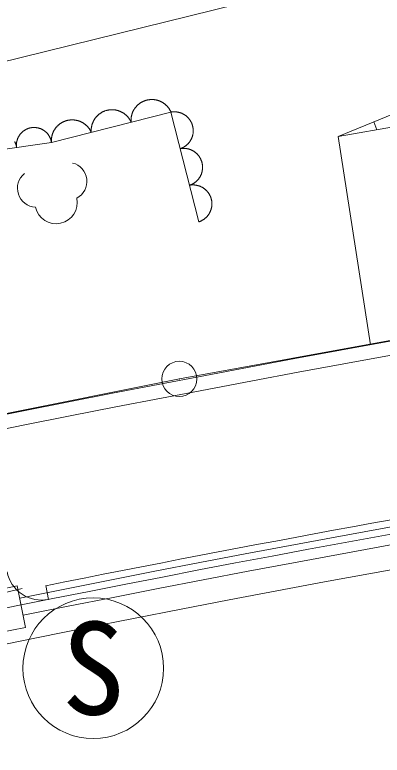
# Model space of a CAD drawing. Units: millimetres, scale not verified. Extents: x 40000 to 680000, y 20000 to 380000.
# Drawn here: x 165918 to 171144, y 301788 to 312316 of the extents above; entities that cross this region are included whole.
import ezdxf
from ezdxf.enums import TextEntityAlignment as Align

# ---------------------------------------------------------------- set-up
doc = ezdxf.new("R2010")
doc.units = ezdxf.units.MM
doc.header["$LTSCALE"] = 1000
doc.header["$PDMODE"] = 32
doc.header["$PDSIZE"] = 500
for name, color, linetype, lineweight in [('M-BGD', 7, 'Continuous', 13), ('M-BMK-ROW', 30, 'Continuous', 13), ('M-STR-HTXT', 7, 'Continuous', 13), ('M-STR-STRC', 7, 'Continuous', 13)]:
    doc.layers.add(name, color=color, linetype=linetype, lineweight=lineweight)
doc.styles.add('ＭＳ ゴシック', font='')
doc.styles.get('ＭＳ ゴシック').set_extended_font_data('MS Gothic')

msp = doc.modelspace()

# ---------------------------------------------------------------- linework, layer by layer
at = {"layer": 'M-BGD'}
for p, q in [((175654, 314090), (165072, 311480)), ((174607, 312273), (170518, 310585)), ((174754, 311324), (170518, 310585)), ((168140, 310932), (166440, 310498)), ((168538, 309373), (168140, 310932)), ((171066, 310681), (171027, 310795)), ((170977, 307624), (170518, 310585)), ((166440, 310498), (164457, 310224)), ((165266, 304055), (165953, 304194)), ((166072, 303606), (165953, 304194)), ((166358, 304199), (166397, 304002)), ((166023, 304156), (155460, 301804)), ((165386, 303467), (166072, 303606))]:
    msp.add_line(p, q, dxfattribs=at)
for points in [[(168140, 310932), (168138, 310937), (168136, 310942), (168133, 310946), (168131, 310951), (168129, 310956), (168126, 310960), (168124, 310965), (168121, 310969), (168118, 310974), (168115, 310978), (168112, 310982), (168109, 310987), (168106, 310991), (168103, 310995), (168100, 310999), (168097, 311003), (168093, 311007), (168090, 311011), (168087, 311015), (168083, 311019), (168079, 311022), (168076, 311026), (168072, 311030), (168068, 311033), (168064, 311037), (168060, 311040), (168056, 311044), (168052, 311047), (168048, 311050), (168044, 311053), (168040, 311056), (168036, 311059), (168031, 311062), (168027, 311065), (168023, 311068), (168018, 311070), (168014, 311073), (168009, 311076), (168005, 311078), (168000, 311080), (167995, 311083), (167990, 311085), (167986, 311087), (167981, 311089), (167976, 311091), (167971, 311093), (167966, 311095), (167961, 311096), (167956, 311098), (167952, 311099), (167947, 311101), (167941, 311102), (167936, 311103), (167931, 311105), (167926, 311106), (167921, 311107), (167916, 311107), (167911, 311108), (167906, 311109), (167901, 311110), (167895, 311110), (167890, 311111), (167885, 311111), (167880, 311111), (167875, 311111), (167869, 311111), (167864, 311111), (167859, 311111), (167854, 311111), (167849, 311111), (167843, 311110), (167838, 311110), (167833, 311109), (167828, 311109), (167823, 311108), (167818, 311107), (167813, 311106), (167807, 311105), (167802, 311104), (167797, 311103), (167792, 311102), (167787, 311100), (167782, 311099), (167777, 311097), (167772, 311096), (167767, 311094), (167763, 311092), (167758, 311090), (167753, 311088), (167748, 311086), (167743, 311084), (167739, 311082), (167734, 311079), (167729, 311077), (167725, 311074), (167720, 311072), (167716, 311069), (167711, 311067), (167707, 311064), (167703, 311061), (167698, 311058), (167694, 311055), (167690, 311052), (167686, 311049), (167682, 311045), (167678, 311042), (167674, 311039), (167670, 311035), (167666, 311032), (167662, 311028), (167659, 311025), (167655, 311021), (167651, 311017), (167648, 311013), (167644, 311009), (167641, 311005), (167638, 311001), (167634, 310997), (167631, 310993), (167628, 310989), (167625, 310985), (167622, 310980), (167619, 310976), (167617, 310972), (167614, 310967), (167611, 310963), (167609, 310958), (167606, 310954), (167604, 310949), (167602, 310944), (167599, 310940), (167597, 310935), (167595, 310930), (167593, 310925), (167591, 310921), (167589, 310916), (167588, 310911), (167586, 310906), (167585, 310901), (167583, 310896), (167582, 310891), (167580, 310886), (167579, 310881), (167578, 310876), (167577, 310871), (167576, 310865), (167575, 310860), (167575, 310855), (167574, 310850), (167573, 310845), (167573, 310840), (167573, 310834), (167572, 310829), (167572, 310824), (167572, 310819), (167572, 310814), (167572, 310808), (167572, 310803), (167572, 310798), (167573, 310793), (167573, 310788)], [(167573, 310788), (167571, 310792), (167569, 310797), (167567, 310802), (167564, 310806), (167562, 310811), (167559, 310816), (167557, 310820), (167554, 310825), (167551, 310829), (167549, 310833), (167546, 310838), (167543, 310842), (167540, 310846), (167537, 310850), (167533, 310854), (167530, 310859), (167527, 310863), (167523, 310866), (167520, 310870), (167516, 310874), (167513, 310878), (167509, 310882), (167505, 310885), (167502, 310889), (167498, 310892), (167494, 310896), (167490, 310899), (167486, 310902), (167482, 310905), (167478, 310909), (167473, 310912), (167469, 310915), (167465, 310918), (167460, 310920), (167456, 310923), (167452, 310926), (167447, 310928), (167442, 310931), (167438, 310933), (167433, 310936), (167429, 310938), (167424, 310940), (167419, 310942), (167414, 310944), (167409, 310946), (167405, 310948), (167400, 310950), (167395, 310952), (167390, 310953), (167385, 310955), (167380, 310956), (167375, 310957), (167370, 310959), (167365, 310960), (167360, 310961), (167355, 310962), (167349, 310963), (167344, 310964), (167339, 310964), (167334, 310965), (167329, 310965), (167324, 310966), (167318, 310966), (167313, 310967), (167308, 310967), (167303, 310967), (167298, 310967), (167292, 310967), (167287, 310966), (167282, 310966), (167277, 310966), (167272, 310965), (167266, 310965), (167261, 310964), (167256, 310963), (167251, 310962), (167246, 310962), (167241, 310961), (167236, 310959), (167231, 310958), (167226, 310957), (167221, 310956), (167216, 310954), (167211, 310953), (167206, 310951), (167201, 310949), (167196, 310947), (167191, 310945), (167186, 310943), (167182, 310941), (167177, 310939), (167172, 310937), (167167, 310935), (167163, 310932), (167158, 310930), (167154, 310927), (167149, 310925), (167145, 310922), (167140, 310919), (167136, 310916), (167132, 310913), (167127, 310910), (167123, 310907), (167119, 310904), (167115, 310901), (167111, 310898), (167107, 310894), (167103, 310891), (167099, 310887), (167096, 310884), (167092, 310880), (167088, 310876), (167085, 310872), (167081, 310869), (167078, 310865), (167074, 310861), (167071, 310857), (167068, 310853), (167065, 310849), (167062, 310844), (167059, 310840), (167056, 310836), (167053, 310831), (167050, 310827), (167047, 310823), (167045, 310818), (167042, 310814), (167040, 310809), (167037, 310804), (167035, 310800), (167033, 310795), (167031, 310790), (167029, 310786), (167027, 310781), (167025, 310776), (167023, 310771), (167021, 310766), (167019, 310761), (167018, 310756), (167016, 310751), (167015, 310746), (167014, 310741), (167013, 310736), (167012, 310731), (167011, 310726), (167010, 310721), (167009, 310716), (167008, 310711), (167007, 310705), (167007, 310700), (167006, 310695), (167006, 310690), (167006, 310685), (167005, 310679), (167005, 310674), (167005, 310669), (167005, 310664), (167006, 310659), (167006, 310653), (167006, 310648), (167007, 310643)], [(168273, 310412), (168277, 310414), (168282, 310416), (168286, 310417), (168290, 310419), (168295, 310421), (168299, 310423), (168303, 310425), (168308, 310427), (168312, 310429), (168316, 310431), (168320, 310434), (168324, 310436), (168328, 310438), (168332, 310441), (168336, 310443), (168340, 310446), (168344, 310449), (168348, 310452), (168352, 310455), (168356, 310457), (168359, 310460), (168363, 310463), (168366, 310467), (168370, 310470), (168373, 310473), (168377, 310476), (168380, 310480), (168384, 310483), (168387, 310487), (168390, 310490), (168393, 310494), (168396, 310497), (168399, 310501), (168402, 310505), (168405, 310509), (168408, 310512), (168410, 310516), (168413, 310520), (168415, 310524), (168418, 310528), (168420, 310532), (168423, 310537), (168425, 310541), (168427, 310545), (168429, 310549), (168431, 310553), (168433, 310558), (168435, 310562), (168437, 310567), (168439, 310571), (168440, 310575), (168442, 310580), (168444, 310584), (168445, 310589), (168446, 310593), (168448, 310598), (168449, 310603), (168450, 310607), (168451, 310612), (168452, 310617), (168453, 310621), (168454, 310626), (168454, 310631), (168455, 310635), (168455, 310640), (168456, 310645), (168456, 310649), (168456, 310654), (168457, 310659), (168457, 310664), (168457, 310668), (168457, 310673), (168457, 310678), (168456, 310683), (168456, 310687), (168456, 310692), (168455, 310697), (168455, 310702), (168454, 310706), (168453, 310711), (168453, 310716), (168452, 310720), (168451, 310725), (168450, 310730), (168448, 310734), (168447, 310739), (168446, 310743), (168445, 310748), (168443, 310752), (168442, 310757), (168440, 310761), (168438, 310766), (168437, 310770), (168435, 310775), (168433, 310779), (168431, 310783), (168429, 310787), (168427, 310792), (168424, 310796), (168422, 310800), (168420, 310804), (168417, 310808), (168415, 310812), (168412, 310816), (168409, 310820), (168407, 310824), (168404, 310828), (168401, 310832), (168398, 310835), (168395, 310839), (168392, 310843), (168389, 310846), (168386, 310850), (168382, 310853), (168379, 310857), (168376, 310860), (168372, 310863), (168369, 310867), (168365, 310870), (168362, 310873), (168358, 310876), (168354, 310879), (168351, 310882), (168347, 310885), (168343, 310887), (168339, 310890), (168335, 310893), (168331, 310895), (168327, 310898), (168323, 310900), (168319, 310903), (168315, 310905), (168311, 310907), (168306, 310909), (168302, 310911), (168298, 310913), (168293, 310915), (168289, 310917), (168285, 310919), (168280, 310920), (168276, 310922), (168271, 310923), (168267, 310925), (168262, 310926), (168258, 310927), (168253, 310929), (168248, 310930), (168244, 310931), (168239, 310932), (168234, 310933), (168230, 310933), (168225, 310934), (168220, 310935), (168216, 310935), (168211, 310936), (168206, 310936), (168201, 310936), (168197, 310936), (168192, 310937), (168187, 310937), (168182, 310937), (168178, 310936), (168173, 310936), (168168, 310936), (168163, 310935), (168159, 310935), (168154, 310934), (168149, 310934), (168145, 310933), (168140, 310932)], [(167007, 310643), (167005, 310648), (167002, 310653), (167000, 310657), (166998, 310662), (166995, 310666), (166993, 310671), (166990, 310676), (166988, 310680), (166985, 310684), (166982, 310689), (166979, 310693), (166976, 310697), (166973, 310702), (166970, 310706), (166967, 310710), (166964, 310714), (166960, 310718), (166957, 310722), (166953, 310726), (166950, 310730), (166946, 310733), (166943, 310737), (166939, 310741), (166935, 310744), (166931, 310748), (166927, 310751), (166923, 310754), (166919, 310758), (166915, 310761), (166911, 310764), (166907, 310767), (166902, 310770), (166898, 310773), (166894, 310776), (166889, 310779), (166885, 310781), (166880, 310784), (166876, 310786), (166871, 310789), (166867, 310791), (166862, 310793), (166857, 310796), (166852, 310798), (166848, 310800), (166843, 310802), (166838, 310804), (166833, 310805), (166828, 310807), (166823, 310809), (166818, 310810), (166813, 310812), (166808, 310813), (166803, 310814), (166798, 310815), (166793, 310816), (166788, 310817), (166783, 310818), (166778, 310819), (166772, 310820), (166767, 310820), (166762, 310821), (166757, 310821), (166752, 310822), (166747, 310822), (166741, 310822), (166736, 310822), (166731, 310822), (166726, 310822), (166721, 310822), (166715, 310822), (166710, 310821), (166705, 310821), (166700, 310820), (166695, 310819), (166690, 310819), (166684, 310818), (166679, 310817), (166674, 310816), (166669, 310815), (166664, 310814), (166659, 310812), (166654, 310811), (166649, 310809), (166644, 310808), (166639, 310806), (166634, 310805), (166629, 310803), (166624, 310801), (166620, 310799), (166615, 310797), (166610, 310795), (166605, 310792), (166601, 310790), (166596, 310788), (166592, 310785), (166587, 310783), (166583, 310780), (166578, 310777), (166574, 310775), (166569, 310772), (166565, 310769), (166561, 310766), (166557, 310763), (166553, 310759), (166548, 310756), (166544, 310753), (166541, 310750), (166537, 310746), (166533, 310743), (166529, 310739), (166525, 310735), (166522, 310732), (166518, 310728), (166515, 310724), (166511, 310720), (166508, 310716), (166504, 310712), (166501, 310708), (166498, 310704), (166495, 310700), (166492, 310696), (166489, 310691), (166486, 310687), (166483, 310682), (166481, 310678), (166478, 310674), (166475, 310669), (166473, 310664), (166471, 310660), (166468, 310655), (166466, 310650), (166464, 310646), (166462, 310641), (166460, 310636), (166458, 310631), (166456, 310626), (166455, 310622), (166453, 310617), (166451, 310612), (166450, 310607), (166449, 310602), (166447, 310597), (166446, 310591), (166445, 310586), (166444, 310581), (166443, 310576), (166442, 310571), (166441, 310566), (166441, 310561), (166440, 310556), (166440, 310550), (166439, 310545), (166439, 310540), (166439, 310535), (166439, 310530), (166439, 310524), (166439, 310519), (166439, 310514), (166439, 310509), (166440, 310504), (166440, 310498)], [(166440, 310498), (166439, 310503), (166439, 310507), (166438, 310511), (166437, 310516), (166436, 310520), (166435, 310524), (166434, 310529), (166433, 310533), (166431, 310537), (166430, 310541), (166429, 310546), (166427, 310550), (166426, 310554), (166424, 310558), (166422, 310562), (166421, 310566), (166419, 310570), (166417, 310574), (166415, 310578), (166413, 310582), (166411, 310586), (166409, 310590), (166406, 310593), (166404, 310597), (166402, 310601), (166399, 310605), (166397, 310608), (166394, 310612), (166391, 310615), (166389, 310619), (166386, 310622), (166383, 310626), (166380, 310629), (166377, 310632), (166374, 310636), (166371, 310639), (166368, 310642), (166365, 310645), (166362, 310648), (166358, 310651), (166355, 310654), (166352, 310657), (166348, 310659), (166345, 310662), (166341, 310665), (166338, 310667), (166334, 310670), (166330, 310672), (166327, 310675), (166323, 310677), (166319, 310679), (166315, 310682), (166312, 310684), (166308, 310686), (166304, 310688), (166300, 310690), (166296, 310692), (166292, 310693), (166288, 310695), (166284, 310697), (166279, 310698), (166275, 310700), (166271, 310701), (166267, 310703), (166263, 310704), (166258, 310705), (166254, 310706), (166250, 310707), (166246, 310708), (166241, 310709), (166237, 310710), (166233, 310711), (166228, 310711), (166224, 310712), (166219, 310713), (166215, 310713), (166211, 310713), (166206, 310714), (166202, 310714), (166197, 310714), (166193, 310714), (166189, 310714), (166184, 310714), (166180, 310714), (166175, 310714), (166171, 310713), (166167, 310713), (166162, 310712), (166158, 310712), (166154, 310711), (166149, 310710), (166145, 310710), (166140, 310709), (166136, 310708), (166132, 310707), (166128, 310706), (166123, 310704), (166119, 310703), (166115, 310702), (166111, 310700), (166107, 310699), (166102, 310697), (166098, 310696), (166094, 310694), (166090, 310692), (166086, 310691), (166082, 310689), (166078, 310687), (166074, 310685), (166070, 310682), (166067, 310680), (166063, 310678), (166059, 310676), (166055, 310673), (166052, 310671), (166048, 310668), (166044, 310666), (166041, 310663), (166037, 310660), (166034, 310658), (166031, 310655), (166027, 310652), (166024, 310649), (166021, 310646), (166018, 310643), (166014, 310640), (166011, 310637), (166008, 310634), (166005, 310630), (166002, 310627), (166000, 310624), (165997, 310620), (165994, 310617), (165991, 310613), (165989, 310610), (165986, 310606), (165984, 310602), (165981, 310599), (165979, 310595), (165977, 310591), (165975, 310587), (165972, 310583), (165970, 310580), (165968, 310576), (165966, 310572), (165965, 310568), (165963, 310564), (165961, 310560), (165959, 310555), (165958, 310551), (165956, 310547), (165955, 310543), (165953, 310539), (165952, 310535), (165951, 310530), (165950, 310526), (165949, 310522), (165948, 310518), (165947, 310513), (165946, 310509), (165945, 310505), (165945, 310500), (165944, 310496), (165943, 310491), (165943, 310487), (165943, 310483), (165942, 310478), (165942, 310474), (165942, 310469), (165942, 310465), (165942, 310461), (165942, 310456), (165942, 310452), (165943, 310447), (165943, 310443), (165943, 310439), (165944, 310434), (165944, 310430)], [(165944, 310430), (165944, 310434), (165943, 310438), (165942, 310443), (165941, 310447), (165940, 310451), (165939, 310456), (165938, 310460), (165937, 310464), (165936, 310468), (165934, 310473), (165933, 310477), (165932, 310481), (165930, 310485), (165928, 310489), (165927, 310493), (165925, 310497), (165923, 310501), (165921, 310505), (165919, 310509), (165917, 310513)], [(168405, 309893), (168410, 309894), (168414, 309896), (168419, 309897), (168423, 309899), (168427, 309901), (168432, 309903), (168436, 309905), (168440, 309907), (168445, 309909), (168449, 309911), (168453, 309914), (168457, 309916), (168461, 309919), (168465, 309921), (168469, 309924), (168473, 309926), (168477, 309929), (168481, 309932), (168485, 309935), (168488, 309938), (168492, 309941), (168496, 309944), (168499, 309947), (168503, 309950), (168506, 309953), (168510, 309956), (168513, 309960), (168516, 309963), (168519, 309967), (168523, 309970), (168526, 309974), (168529, 309978), (168532, 309981), (168535, 309985), (168537, 309989), (168540, 309993), (168543, 309997), (168546, 310001), (168548, 310004), (168551, 310009), (168553, 310013), (168555, 310017), (168558, 310021), (168560, 310025), (168562, 310029), (168564, 310034), (168566, 310038), (168568, 310042), (168570, 310047), (168572, 310051), (168573, 310056), (168575, 310060), (168576, 310065), (168578, 310069), (168579, 310074), (168580, 310078), (168582, 310083), (168583, 310087), (168584, 310092), (168585, 310097), (168585, 310101), (168586, 310106), (168587, 310111), (168588, 310115), (168588, 310120), (168589, 310125), (168589, 310130), (168589, 310134), (168589, 310139), (168589, 310144), (168589, 310149), (168589, 310153), (168589, 310158), (168589, 310163), (168589, 310168), (168588, 310172), (168588, 310177), (168587, 310182), (168587, 310186), (168586, 310191), (168585, 310196), (168584, 310200), (168583, 310205), (168582, 310210), (168581, 310214), (168580, 310219), (168579, 310223), (168577, 310228), (168576, 310233), (168574, 310237), (168573, 310241), (168571, 310246), (168569, 310250), (168567, 310255), (168565, 310259), (168563, 310263), (168561, 310268), (168559, 310272), (168557, 310276), (168555, 310280), (168552, 310284), (168550, 310288), (168547, 310292), (168545, 310296), (168542, 310300), (168539, 310304), (168537, 310308), (168534, 310312), (168531, 310316), (168528, 310319), (168525, 310323), (168522, 310326), (168518, 310330), (168515, 310333), (168512, 310337), (168508, 310340), (168505, 310343), (168502, 310347), (168498, 310350), (168494, 310353), (168491, 310356), (168487, 310359), (168483, 310362), (168480, 310365), (168476, 310367), (168472, 310370), (168468, 310373), (168464, 310375), (168460, 310378), (168456, 310380), (168452, 310383), (168447, 310385), (168443, 310387), (168439, 310389), (168435, 310391), (168430, 310393), (168426, 310395), (168422, 310397), (168417, 310399), (168413, 310400), (168408, 310402), (168404, 310404), (168399, 310405), (168395, 310406), (168390, 310408), (168386, 310409), (168381, 310410), (168376, 310411), (168372, 310412), (168367, 310413), (168362, 310413), (168358, 310414), (168353, 310415), (168348, 310415), (168343, 310416), (168339, 310416), (168334, 310416), (168329, 310417), (168325, 310417), (168320, 310417), (168315, 310417), (168310, 310417), (168306, 310416), (168301, 310416), (168296, 310416), (168291, 310415), (168287, 310415), (168282, 310414), (168277, 310413), (168273, 310412)], [(168538, 309373), (168542, 309374), (168547, 309376), (168551, 309378), (168556, 309379), (168560, 309381), (168564, 309383), (168569, 309385), (168573, 309387), (168577, 309389), (168581, 309392), (168586, 309394), (168590, 309396), (168594, 309399), (168598, 309401), (168602, 309404), (168606, 309406), (168610, 309409), (168613, 309412), (168617, 309415), (168621, 309418), (168625, 309421), (168628, 309424), (168632, 309427), (168635, 309430), (168639, 309433), (168642, 309437), (168646, 309440), (168649, 309443), (168652, 309447), (168655, 309450), (168658, 309454), (168661, 309458), (168664, 309461), (168667, 309465), (168670, 309469), (168673, 309473), (168676, 309477), (168678, 309481), (168681, 309485), (168683, 309489), (168686, 309493), (168688, 309497), (168690, 309501), (168693, 309505), (168695, 309510), (168697, 309514), (168699, 309518), (168701, 309522), (168702, 309527), (168704, 309531), (168706, 309536), (168707, 309540), (168709, 309545), (168710, 309549), (168712, 309554), (168713, 309558), (168714, 309563), (168715, 309568), (168716, 309572), (168717, 309577), (168718, 309581), (168719, 309586), (168720, 309591), (168720, 309596), (168721, 309600), (168721, 309605), (168722, 309610), (168722, 309614), (168722, 309619), (168722, 309624), (168722, 309629), (168722, 309633), (168722, 309638), (168722, 309643), (168721, 309648), (168721, 309652), (168721, 309657), (168720, 309662), (168719, 309667), (168719, 309671), (168718, 309676), (168717, 309681), (168716, 309685), (168715, 309690), (168714, 309694), (168713, 309699), (168711, 309704), (168710, 309708), (168708, 309713), (168707, 309717), (168705, 309722), (168704, 309726), (168702, 309730), (168700, 309735), (168698, 309739), (168696, 309744), (168694, 309748), (168692, 309752), (168690, 309756), (168687, 309760), (168685, 309764), (168683, 309769), (168680, 309773), (168677, 309777), (168675, 309780), (168672, 309784), (168669, 309788), (168666, 309792), (168663, 309796), (168660, 309799), (168657, 309803), (168654, 309807), (168651, 309810), (168648, 309814), (168645, 309817), (168641, 309820), (168638, 309824), (168634, 309827), (168631, 309830), (168627, 309833), (168623, 309836), (168620, 309839), (168616, 309842), (168612, 309845), (168608, 309848), (168604, 309850), (168601, 309853), (168597, 309856), (168592, 309858), (168588, 309860), (168584, 309863), (168580, 309865), (168576, 309867), (168572, 309869), (168567, 309871), (168563, 309873), (168559, 309875), (168554, 309877), (168550, 309879), (168545, 309881), (168541, 309882), (168537, 309884), (168532, 309885), (168527, 309886), (168523, 309888), (168518, 309889), (168514, 309890), (168509, 309891), (168504, 309892), (168500, 309893), (168495, 309894), (168490, 309894), (168486, 309895), (168481, 309895), (168476, 309896), (168471, 309896), (168467, 309897), (168462, 309897), (168457, 309897), (168452, 309897), (168448, 309897), (168443, 309897), (168438, 309896), (168433, 309896), (168429, 309896), (168424, 309895), (168419, 309895), (168415, 309894), (168410, 309893), (168405, 309893)]]:
    msp.add_lwpolyline(points, dxfattribs=at)
for centre, radius, start, end in [((222033, 26015), 286200, 92.9717, 101.4192), ((222033, 26015), 286000, 92.9537, 101.4185), ((166677, 309948), 268, 297.0288, 76.2759), ((166224, 309849), 268, 128.45, 267.6971), ((166506, 309645), 300, 192.363, 12.363), ((222033, 26015), 283600, 92.9537, 101.39787), ((222033, 26015), 283500, 92.9537, 106.65965), ((222033, 26015), 283350, 92.9537, 101.39781), ((222033, 26015), 283700, 99.52199, 101.31745), ((166298, 304493), 500, 191.3681, 281.4183)]:
    msp.add_arc(centre, radius, start, end, dxfattribs=at)
at = {"layer": 'M-BMK-ROW'}
for p, q in [((168259, 307139), (173287, 308054)), ((165452, 306577), (168259, 307139))]:
    msp.add_line(p, q, dxfattribs=at)
msp.add_circle((168259, 307139), 250, dxfattribs=at)
msp.add_point((168259, 307139), dxfattribs=at)
at = {"layer": 'M-STR-HTXT'}
msp.add_circle((167034, 303025), 1000, dxfattribs=at)
at = {"layer": 'M-STR-STRC'}
for radius, start in [(283000, 92.9537), (277000, 88.03318)]:
    msp.add_arc((222033, 26015), radius, start, 110.90351, dxfattribs=at)

# ---------------------------------------------------------------- texts
at = {"layer": 'M-STR-HTXT', "style": 'ＭＳ ゴシック'}
msp.add_text('S', height=1320, dxfattribs=at).set_placement((167034, 303025), align=Align.MIDDLE_CENTER)

doc.saveas('drawing.dxf')
